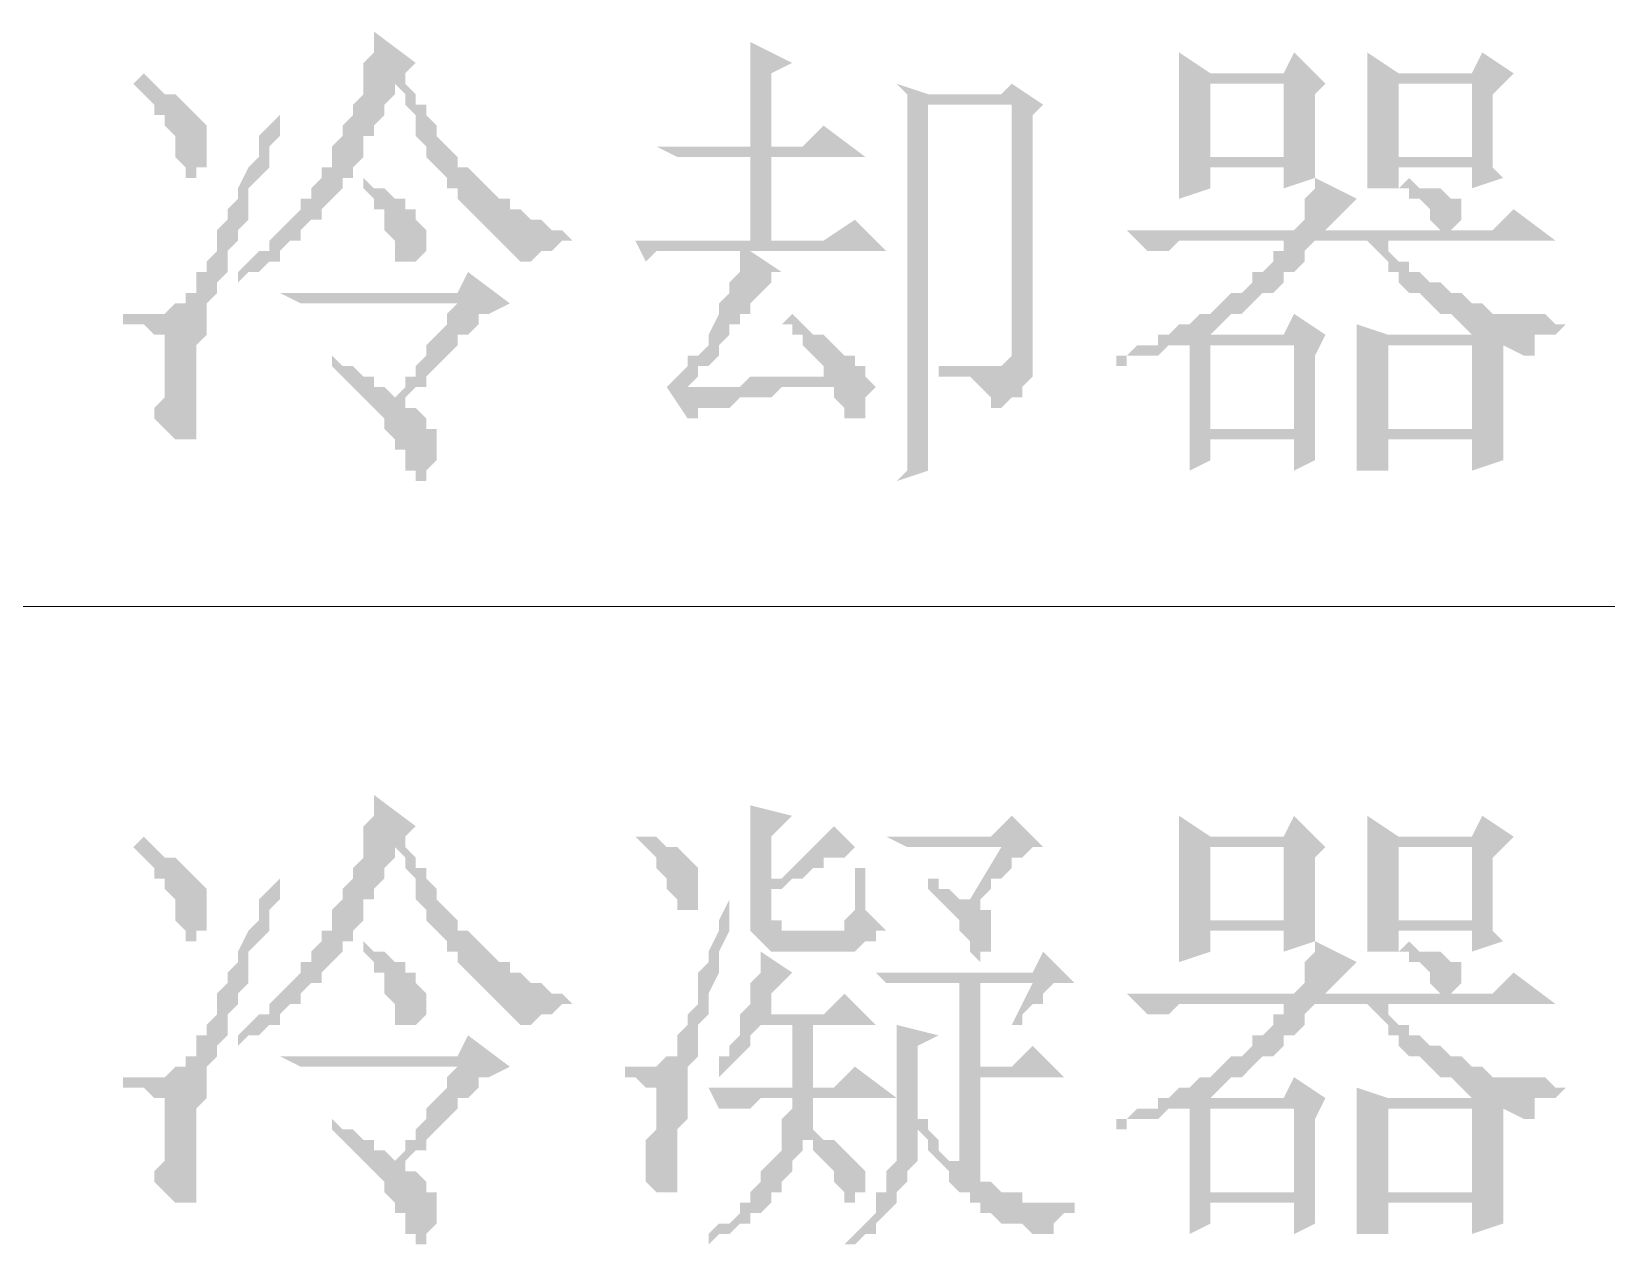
# Model space of a CAD drawing. Header units: millimetres. Extents: x 6 to 291, y 3 to 207.
# Drawn here: x 221.96 to 228.34, y 41.23 to 46.14 of the extents above; entities that cross this region are included whole.
import ezdxf

# ---------------------------------------------------------------- set-up
doc = ezdxf.new("R2010")
doc.units = ezdxf.units.MM

msp = doc.modelspace()

# ---------------------------------------------------------------- hatches: boundary and pattern name
h = msp.add_hatch(color=7)
h.dxf.hatch_style = 2
h.paths.add_polyline_path([(223.350526, 46.143333), (223.350526, 46.058667), (223.308192, 46.016333), (223.308192, 45.931667), (223.435192, 45.931667), (223.477526, 45.889333), (223.477526, 45.847), (223.519859, 45.804667), (223.519859, 45.72), (223.562192, 45.677667), (223.562192, 45.635333), (223.604526, 45.593), (223.646859, 45.550667), (223.646859, 45.508333), (223.689192, 45.508333), (223.689192, 45.466), (223.731526, 45.423667), (223.773859, 45.381333), (223.816192, 45.339), (223.858526, 45.296667), (224.154859, 45.296667), (224.112526, 45.339), (224.070192, 45.339), (224.027859, 45.381333), (223.985526, 45.381333), (223.943192, 45.423667), (223.900859, 45.423667), (223.900859, 45.466), (223.858526, 45.466), (223.816192, 45.508333), (223.773859, 45.550667), (223.731526, 45.593), (223.689192, 45.593), (223.689192, 45.635333), (223.646859, 45.677667), (223.604526, 45.72), (223.604526, 45.762333), (223.562192, 45.804667), (223.562192, 45.847), (223.519859, 45.847), (223.519859, 45.889333), (223.477526, 45.931667), (223.477526, 45.974), (223.519859, 46.016333)])
h = msp.add_hatch(color=7)
h.dxf.hatch_style = 2
h.paths.add_polyline_path([(224.874526, 46.101), (224.874526, 45.677667), (224.959192, 45.677667), (224.959192, 45.974), (225.043859, 46.016333)])
h = msp.add_hatch(color=7)
h.dxf.hatch_style = 2
h.paths.add_polyline_path([(227.075859, 46.058667), (227.033526, 45.974), (226.610192, 45.974), (226.610192, 45.508333), (226.610192, 45.466), (226.737192, 45.508333), (226.737192, 45.593), (227.160526, 45.593), (227.160526, 45.635333), (226.737192, 45.635333), (226.737192, 45.931667), (227.202859, 45.931667)])
h = msp.add_hatch(color=7)
h.dxf.hatch_style = 2
h.paths.add_polyline_path([(226.610192, 46.058667), (226.610192, 45.974), (226.737192, 45.974)])
h = msp.add_hatch(color=7)
h.dxf.hatch_style = 2
h.paths.add_polyline_path([(227.837859, 46.058667), (227.795526, 45.974), (227.372192, 45.974), (227.372192, 45.931667), (227.795526, 45.931667), (227.795526, 45.635333), (227.499192, 45.635333), (227.880192, 45.635333), (227.880192, 45.889333), (227.964859, 45.974)])
h = msp.add_hatch(color=7)
h.dxf.hatch_style = 2
h.paths.add_polyline_path([(227.372192, 46.058667), (227.372192, 45.974), (227.499192, 45.974)])
h = msp.add_hatch(color=7)
h.dxf.hatch_style = 2
h.paths.add_polyline_path([(222.419192, 45.974), (222.376859, 45.931667), (222.419192, 45.889333), (222.461526, 45.847), (222.461526, 45.804667), (222.503859, 45.804667), (222.503859, 45.762333), (222.546192, 45.72), (222.546192, 45.677667), (222.546192, 45.635333), (222.588526, 45.593), (222.588526, 45.550667), (222.630859, 45.550667), (222.630859, 45.593), (222.673192, 45.593), (222.673192, 45.72), (222.673192, 45.762333), (222.630859, 45.804667), (222.588526, 45.847), (222.546192, 45.889333), (222.503859, 45.889333), (222.461526, 45.931667)])
h = msp.add_hatch(color=7)
h.dxf.hatch_style = 2
h.paths.add_polyline_path([(223.308192, 45.931667), (223.308192, 45.889333), (223.265859, 45.847), (223.265859, 45.804667), (223.223526, 45.762333), (223.223526, 45.72), (223.181192, 45.677667), (223.181192, 45.635333), (223.181192, 45.593), (223.138859, 45.593), (223.138859, 45.550667), (223.096526, 45.508333), (223.096526, 45.466), (223.054192, 45.466), (223.054192, 45.423667), (223.011859, 45.381333), (222.969526, 45.339), (222.927192, 45.296667), (222.927192, 45.254333), (222.884859, 45.254333), (222.842526, 45.212), (222.800192, 45.169667), (222.800192, 45.127333), (222.842526, 45.169667), (222.884859, 45.169667), (222.927192, 45.212), (222.969526, 45.212), (222.969526, 45.254333), (223.011859, 45.296667), (223.054192, 45.296667), (223.054192, 45.339), (223.096526, 45.381333), (223.138859, 45.381333), (223.138859, 45.423667), (223.181192, 45.466), (223.223526, 45.508333), (223.223526, 45.550667), (223.265859, 45.550667), (223.265859, 45.593), (223.308192, 45.635333), (223.308192, 45.72), (223.350526, 45.72), (223.350526, 45.762333), (223.392859, 45.804667), (223.392859, 45.847), (223.435192, 45.889333), (223.435192, 45.931667)])
h = msp.add_hatch(color=7)
h.dxf.hatch_style = 2
h.paths.add_polyline_path([(225.467192, 45.931667), (225.509526, 45.889333), (225.509526, 45.847), (225.932859, 45.847), (225.932859, 44.831), (225.890526, 44.788667), (225.848192, 44.788667), (226.017526, 44.746333), (226.017526, 45.804667), (226.059859, 45.847), (225.594192, 45.889333)])
h = msp.add_hatch(color=7)
h.dxf.hatch_style = 2
h.paths.add_polyline_path([(225.932859, 45.931667), (225.890526, 45.889333), (225.594192, 45.889333), (226.059859, 45.847)])
h = msp.add_hatch(color=7)
h.dxf.hatch_style = 2
h.paths.add_polyline_path([(227.202859, 45.931667), (227.033526, 45.931667), (227.033526, 45.635333), (226.737192, 45.635333), (227.160526, 45.635333), (227.160526, 45.889333)])
h = msp.add_hatch(color=7)
h.dxf.hatch_style = 2
h.paths.add_polyline_path([(227.372192, 45.931667), (227.372192, 45.762333), (227.372192, 45.508333), (227.499192, 45.508333), (227.499192, 45.593), (227.880192, 45.593), (227.880192, 45.635333), (227.499192, 45.635333), (227.499192, 45.931667), (227.795526, 45.931667)])
h = msp.add_hatch(color=7)
h.dxf.hatch_style = 2
h.paths.add_polyline_path([(222.969526, 45.804667), (222.927192, 45.762333), (222.884859, 45.72), (222.884859, 45.635333), (222.842526, 45.593), (222.800192, 45.508333), (222.800192, 45.466), (222.757859, 45.423667), (222.757859, 45.381333), (222.715526, 45.339), (222.715526, 45.254333), (222.673192, 45.212), (222.673192, 45.169667), (222.630859, 45.169667), (222.630859, 45.127333), (222.630859, 45.085), (222.588526, 45.085), (222.588526, 45.042667), (222.546192, 45.042667), (222.503859, 45.000333), (222.419192, 45.000333), (222.673192, 44.958), (222.673192, 45.042667), (222.715526, 45.085), (222.715526, 45.127333), (222.757859, 45.169667), (222.757859, 45.254333), (222.800192, 45.296667), (222.800192, 45.339), (222.842526, 45.381333), (222.842526, 45.508333), (222.884859, 45.550667), (222.927192, 45.593), (222.927192, 45.677667), (222.969526, 45.72)])
h = msp.add_hatch(color=7)
h.dxf.hatch_style = 2
h.paths.add_polyline_path([(225.509526, 45.847), (225.509526, 45.762333), (225.509526, 44.577), (225.509526, 44.365333), (225.467192, 44.323), (225.594192, 44.365333), (225.594192, 45.847), (225.932859, 45.847)])
h = msp.add_hatch(color=7)
h.dxf.hatch_style = 2
h.paths.add_polyline_path([(225.170859, 45.762333), (225.086192, 45.677667), (224.493526, 45.677667), (224.578192, 45.635333), (225.340192, 45.635333)])
h = msp.add_hatch(color=7)
h.dxf.hatch_style = 2
h.paths.add_polyline_path([(224.959192, 45.296667), (224.959192, 45.635333), (224.874526, 45.635333), (224.874526, 45.296667)])
h = msp.add_hatch(color=7)
h.dxf.hatch_style = 2
h.paths.add_polyline_path([(227.160526, 45.593), (227.033526, 45.593), (227.033526, 45.508333), (227.160526, 45.550667)])
h = msp.add_hatch(color=7)
h.dxf.hatch_style = 2
h.paths.add_polyline_path([(227.880192, 45.593), (227.795526, 45.593), (227.795526, 45.508333), (227.922526, 45.550667)])
h = msp.add_hatch(color=7)
h.dxf.hatch_style = 2
h.paths.add_polyline_path([(223.308192, 45.550667), (223.308192, 45.508333), (223.350526, 45.466), (223.350526, 45.423667), (223.392859, 45.423667), (223.392859, 45.339), (223.435192, 45.296667), (223.435192, 45.212), (223.519859, 45.212), (223.562192, 45.254333), (223.562192, 45.296667), (223.562192, 45.339), (223.519859, 45.381333), (223.519859, 45.423667), (223.477526, 45.423667), (223.477526, 45.466), (223.435192, 45.466), (223.392859, 45.508333), (223.350526, 45.508333)])
h = msp.add_hatch(color=7)
h.dxf.hatch_style = 2
h.paths.add_polyline_path([(227.541526, 45.550667), (227.499192, 45.508333), (227.541526, 45.508333), (227.541526, 45.466), (227.583859, 45.466), (227.626192, 45.423667), (227.626192, 45.381333), (227.668526, 45.339), (227.075859, 45.339), (227.710859, 45.339), (227.753192, 45.381333), (227.753192, 45.466), (227.710859, 45.466), (227.668526, 45.508333), (227.583859, 45.508333)])
h = msp.add_hatch(color=7)
h.dxf.hatch_style = 2
h.paths.add_polyline_path([(227.160526, 45.550667), (227.160526, 45.508333), (227.118192, 45.466), (227.118192, 45.381333), (227.075859, 45.339), (227.202859, 45.339), (227.245192, 45.381333), (227.287526, 45.423667), (227.329859, 45.466)])
h = msp.add_hatch(color=7)
h.dxf.hatch_style = 2
h.paths.add_polyline_path([(227.964859, 45.423667), (227.880192, 45.339), (226.398526, 45.339), (226.483192, 45.254333), (226.567859, 45.254333), (226.610192, 45.296667), (228.134192, 45.296667)])
h = msp.add_hatch(color=7)
h.dxf.hatch_style = 2
h.paths.add_polyline_path([(225.297859, 45.381333), (225.170859, 45.296667), (224.408859, 45.296667), (224.451192, 45.212), (224.493526, 45.254333), (225.424859, 45.254333)])
h = msp.add_hatch(color=7)
h.dxf.hatch_style = 2
h.paths.add_polyline_path([(223.858526, 45.296667), (223.900859, 45.254333), (223.943192, 45.212), (223.985526, 45.212), (224.027859, 45.254333), (224.070192, 45.254333), (224.112526, 45.296667)])
h = msp.add_hatch(color=7)
h.dxf.hatch_style = 2
h.paths.add_polyline_path([(227.160526, 45.296667), (227.033526, 45.296667), (227.033526, 45.254333), (226.991192, 45.254333), (226.991192, 45.212), (226.948859, 45.169667), (226.906526, 45.169667), (226.906526, 45.127333), (226.864192, 45.085), (226.821859, 45.085), (226.779526, 45.042667), (226.737192, 45.000333), (226.694859, 45.000333), (226.652526, 44.958), (226.610192, 44.958), (226.567859, 44.915667), (226.525526, 44.915667), (226.737192, 44.915667), (226.779526, 44.958), (226.821859, 45.000333), (226.864192, 45.000333), (226.906526, 45.042667), (226.948859, 45.085), (226.991192, 45.085), (227.033526, 45.127333), (227.033526, 45.169667), (227.075859, 45.169667), (227.118192, 45.212), (227.118192, 45.254333)])
h = msp.add_hatch(color=7)
h.dxf.hatch_style = 2
h.paths.add_polyline_path([(227.456859, 45.296667), (227.372192, 45.296667), (227.414526, 45.254333), (227.456859, 45.212), (227.456859, 45.169667), (227.499192, 45.169667), (227.499192, 45.127333), (227.541526, 45.085), (227.583859, 45.085), (227.626192, 45.042667), (227.668526, 45.000333), (227.710859, 45.000333), (227.753192, 44.958), (227.795526, 44.915667), (227.329859, 44.915667), (227.329859, 44.661667), (227.329859, 44.534667), (227.456859, 44.534667), (227.456859, 44.873333), (228.049526, 44.873333), (228.049526, 44.915667), (228.134192, 44.915667), (228.176526, 44.958), (228.134192, 44.958), (228.091859, 45.000333), (227.880192, 45.000333), (227.837859, 45.042667), (227.795526, 45.042667), (227.753192, 45.085), (227.710859, 45.085), (227.668526, 45.127333), (227.626192, 45.127333), (227.583859, 45.169667), (227.541526, 45.169667), (227.541526, 45.212), (227.499192, 45.212), (227.456859, 45.254333)])
h = msp.add_hatch(color=7)
h.dxf.hatch_style = 2
h.paths.add_polyline_path([(224.874526, 45.254333), (224.832192, 45.254333), (224.832192, 45.169667), (224.789859, 45.127333), (224.789859, 45.085), (224.747526, 45.042667), (224.747526, 45.000333), (224.705192, 44.915667), (224.705192, 44.873333), (224.662859, 44.831), (224.620526, 44.831), (224.620526, 44.788667), (224.578192, 44.746333), (224.535859, 44.704), (224.620526, 44.577), (224.662859, 44.577), (224.662859, 44.619333), (224.789859, 44.619333), (224.832192, 44.661667), (224.959192, 44.661667), (225.001526, 44.704), (225.128526, 44.704), (224.620526, 44.704), (224.662859, 44.746333), (224.662859, 44.788667), (224.705192, 44.788667), (224.747526, 44.831), (224.747526, 44.873333), (224.789859, 44.915667), (224.789859, 44.958), (224.832192, 44.958), (224.832192, 45.000333), (224.874526, 45.000333), (224.874526, 45.042667), (224.916859, 45.085), (224.959192, 45.127333), (224.959192, 45.169667), (225.001526, 45.169667)])
h = msp.add_hatch(color=7)
h.dxf.hatch_style = 2
h.paths.add_polyline_path([(223.731526, 45.169667), (223.689192, 45.085), (222.969526, 45.085), (223.054192, 45.042667), (223.900859, 45.042667)])
h = msp.add_hatch(color=7)
h.dxf.hatch_style = 2
h.paths.add_polyline_path([(223.900859, 45.042667), (223.689192, 45.042667), (223.646859, 45.000333), (223.646859, 44.958), (223.604526, 44.915667), (223.562192, 44.873333), (223.562192, 44.831), (223.519859, 44.788667), (223.519859, 44.746333), (223.477526, 44.746333), (223.477526, 44.704), (223.435192, 44.661667), (223.308192, 44.661667), (223.350526, 44.619333), (223.392859, 44.577), (223.392859, 44.534667), (223.435192, 44.492333), (223.435192, 44.45), (223.477526, 44.45), (223.477526, 44.365333), (223.519859, 44.365333), (223.519859, 44.323), (223.562192, 44.323), (223.562192, 44.365333), (223.604526, 44.407667), (223.604526, 44.45), (223.604526, 44.534667), (223.562192, 44.534667), (223.562192, 44.577), (223.519859, 44.619333), (223.477526, 44.619333), (223.477526, 44.661667), (223.519859, 44.704), (223.562192, 44.704), (223.562192, 44.746333), (223.604526, 44.788667), (223.646859, 44.831), (223.689192, 44.873333), (223.689192, 44.915667), (223.731526, 44.915667), (223.773859, 44.958), (223.773859, 45.000333), (223.816192, 45.000333)])
h = msp.add_hatch(color=7)
h.dxf.hatch_style = 2
h.paths.add_polyline_path([(222.334526, 45.000333), (222.334526, 44.958), (222.419192, 44.958), (222.461526, 44.915667), (222.503859, 44.915667), (222.503859, 44.831), (222.503859, 44.661667), (222.461526, 44.619333), (222.461526, 44.577), (222.503859, 44.534667), (222.546192, 44.492333), (222.630859, 44.492333), (222.630859, 44.577), (222.630859, 44.831), (222.630859, 44.873333), (222.673192, 44.915667), (222.673192, 44.958), (222.419192, 45.000333), (222.376859, 45.000333)])
h = msp.add_hatch(color=7)
h.dxf.hatch_style = 2
h.paths.add_polyline_path([(225.043859, 45.000333), (225.001526, 44.958), (225.043859, 44.958), (225.043859, 44.915667), (225.086192, 44.915667), (225.086192, 44.873333), (225.128526, 44.831), (225.170859, 44.788667), (225.170859, 44.746333), (224.874526, 44.746333), (224.832192, 44.704), (224.747526, 44.704), (225.213192, 44.704), (225.213192, 44.661667), (225.255526, 44.619333), (225.255526, 44.577), (225.340192, 44.577), (225.340192, 44.661667), (225.382526, 44.704), (225.340192, 44.746333), (225.340192, 44.788667), (225.297859, 44.788667), (225.297859, 44.831), (225.255526, 44.831), (225.213192, 44.873333), (225.170859, 44.915667), (225.128526, 44.915667), (225.086192, 44.958)])
h = msp.add_hatch(color=7)
h.dxf.hatch_style = 2
h.paths.add_polyline_path([(227.075859, 45.000333), (227.033526, 44.915667), (226.525526, 44.915667), (226.525526, 44.873333), (227.075859, 44.873333), (227.075859, 44.534667), (226.737192, 44.534667), (227.160526, 44.534667), (227.160526, 44.831), (227.202859, 44.915667)])
h = msp.add_hatch(color=7)
h.dxf.hatch_style = 2
h.paths.add_polyline_path([(227.329859, 44.958), (227.329859, 44.915667), (227.456859, 44.915667)])
h = msp.add_hatch(color=7)
h.dxf.hatch_style = 2
h.paths.add_polyline_path([(223.181192, 44.831), (223.181192, 44.788667), (223.223526, 44.746333), (223.265859, 44.704), (223.308192, 44.661667), (223.435192, 44.661667), (223.392859, 44.704), (223.350526, 44.704), (223.350526, 44.746333), (223.308192, 44.746333), (223.265859, 44.788667), (223.223526, 44.788667)])
h = msp.add_hatch(color=7)
h.dxf.hatch_style = 2
h.paths.add_polyline_path([(226.525526, 44.873333), (226.440859, 44.873333), (226.398526, 44.831), (226.356192, 44.831), (226.356192, 44.788667), (226.398526, 44.788667), (226.398526, 44.831), (226.525526, 44.831), (226.567859, 44.873333), (226.652526, 44.873333)])
h = msp.add_hatch(color=7)
h.dxf.hatch_style = 2
h.paths.add_polyline_path([(226.652526, 44.873333), (226.652526, 44.831), (226.652526, 44.619333), (226.652526, 44.577), (226.652526, 44.534667), (227.075859, 44.492333), (227.075859, 44.365333), (227.160526, 44.407667), (227.160526, 44.45), (227.160526, 44.534667), (226.737192, 44.534667), (226.737192, 44.873333), (227.075859, 44.873333)])
h = msp.add_hatch(color=7)
h.dxf.hatch_style = 2
h.paths.add_polyline_path([(227.795526, 44.873333), (227.795526, 44.534667), (227.329859, 44.534667), (227.329859, 44.365333), (227.456859, 44.365333), (227.456859, 44.492333), (227.922526, 44.492333), (227.922526, 44.873333)])
h = msp.add_hatch(color=7)
h.dxf.hatch_style = 2
h.paths.add_polyline_path([(228.049526, 44.873333), (227.795526, 44.873333), (227.922526, 44.873333), (228.007192, 44.831), (228.049526, 44.831)])
h = msp.add_hatch(color=7)
h.dxf.hatch_style = 2
h.paths.add_polyline_path([(225.636526, 44.788667), (225.636526, 44.746333), (225.763526, 44.746333), (225.805859, 44.704), (225.848192, 44.661667), (225.848192, 44.619333), (225.890526, 44.619333), (225.932859, 44.661667), (225.975192, 44.661667), (225.975192, 44.704), (226.017526, 44.746333), (225.848192, 44.788667), (225.678859, 44.788667)])
h = msp.add_hatch(color=7)
h.dxf.hatch_style = 2
h.paths.add_polyline_path([(224.747526, 44.704), (224.620526, 44.704), (225.213192, 44.704)])
h = msp.add_hatch(color=7)
h.dxf.hatch_style = 2
h.paths.add_polyline_path([(226.652526, 44.534667), (226.652526, 44.365333), (226.737192, 44.407667), (226.737192, 44.492333), (227.075859, 44.492333)])
h = msp.add_hatch(color=7)
h.dxf.hatch_style = 2
h.paths.add_polyline_path([(227.922526, 44.492333), (227.795526, 44.492333), (227.795526, 44.365333), (227.922526, 44.407667)])
h = msp.add_hatch(color=7)
h.dxf.hatch_style = 2
h.paths.add_polyline_path([(223.350526, 43.053), (223.350526, 42.968333), (223.308192, 42.926), (223.308192, 42.841333), (223.435192, 42.841333), (223.477526, 42.799), (223.477526, 42.756667), (223.519859, 42.714333), (223.519859, 42.629667), (223.562192, 42.587333), (223.562192, 42.545), (223.604526, 42.502667), (223.646859, 42.460333), (223.646859, 42.418), (223.689192, 42.418), (223.689192, 42.375667), (223.731526, 42.333333), (223.773859, 42.291), (223.816192, 42.248667), (223.858526, 42.206333), (224.154859, 42.206333), (224.112526, 42.248667), (224.070192, 42.248667), (224.027859, 42.291), (223.985526, 42.291), (223.943192, 42.333333), (223.900859, 42.333333), (223.900859, 42.375667), (223.858526, 42.375667), (223.816192, 42.418), (223.773859, 42.460333), (223.731526, 42.502667), (223.689192, 42.502667), (223.689192, 42.545), (223.646859, 42.587333), (223.604526, 42.629667), (223.604526, 42.672), (223.562192, 42.714333), (223.562192, 42.756667), (223.519859, 42.756667), (223.519859, 42.799), (223.477526, 42.841333), (223.477526, 42.883667), (223.519859, 42.926)])
h = msp.add_hatch(color=7)
h.dxf.hatch_style = 2
h.paths.add_polyline_path([(224.874526, 43.010667), (224.874526, 42.545), (224.874526, 42.502667), (224.916859, 42.460333), (224.959192, 42.418), (225.297859, 42.418), (225.340192, 42.460333), (225.382526, 42.460333), (225.382526, 42.502667), (225.001526, 42.502667), (225.001526, 42.545), (224.959192, 42.545), (224.959192, 42.672), (225.001526, 42.672), (225.043859, 42.714333), (224.959192, 42.714333), (224.959192, 42.883667), (225.043859, 42.968333)])
h = msp.add_hatch(color=7)
h.dxf.hatch_style = 2
h.paths.add_polyline_path([(225.213192, 42.926), (225.170859, 42.883667), (225.128526, 42.841333), (225.086192, 42.799), (225.043859, 42.756667), (225.001526, 42.714333), (224.959192, 42.714333), (225.086192, 42.714333), (225.128526, 42.756667), (225.170859, 42.756667), (225.170859, 42.799), (225.255526, 42.799), (225.297859, 42.841333)])
h = msp.add_hatch(color=7)
h.dxf.hatch_style = 2
h.paths.add_polyline_path([(225.932859, 42.968333), (225.848192, 42.883667), (225.424859, 42.883667), (225.509526, 42.841333), (226.059859, 42.841333)])
h = msp.add_hatch(color=7)
h.dxf.hatch_style = 2
h.paths.add_polyline_path([(227.075859, 42.968333), (227.033526, 42.883667), (226.610192, 42.883667), (226.610192, 42.418), (226.610192, 42.375667), (226.737192, 42.418), (226.737192, 42.502667), (227.160526, 42.502667), (227.160526, 42.545), (226.737192, 42.545), (226.737192, 42.841333), (227.202859, 42.841333)])
h = msp.add_hatch(color=7)
h.dxf.hatch_style = 2
h.paths.add_polyline_path([(226.610192, 42.968333), (226.610192, 42.883667), (226.737192, 42.883667)])
h = msp.add_hatch(color=7)
h.dxf.hatch_style = 2
h.paths.add_polyline_path([(227.837859, 42.968333), (227.795526, 42.883667), (227.372192, 42.883667), (227.372192, 42.841333), (227.795526, 42.841333), (227.795526, 42.545), (227.499192, 42.545), (227.880192, 42.545), (227.880192, 42.799), (227.964859, 42.883667)])
h = msp.add_hatch(color=7)
h.dxf.hatch_style = 2
h.paths.add_polyline_path([(227.372192, 42.968333), (227.372192, 42.883667), (227.499192, 42.883667)])
h = msp.add_hatch(color=7)
h.dxf.hatch_style = 2
h.paths.add_polyline_path([(222.419192, 42.883667), (222.376859, 42.841333), (222.419192, 42.799), (222.461526, 42.756667), (222.461526, 42.714333), (222.503859, 42.714333), (222.503859, 42.672), (222.546192, 42.629667), (222.546192, 42.587333), (222.546192, 42.545), (222.588526, 42.502667), (222.588526, 42.460333), (222.630859, 42.460333), (222.630859, 42.502667), (222.673192, 42.502667), (222.673192, 42.629667), (222.673192, 42.672), (222.630859, 42.714333), (222.588526, 42.756667), (222.546192, 42.799), (222.503859, 42.799), (222.461526, 42.841333)])
h = msp.add_hatch(color=7)
h.dxf.hatch_style = 2
h.paths.add_polyline_path([(224.408859, 42.883667), (224.451192, 42.841333), (224.493526, 42.799), (224.493526, 42.756667), (224.535859, 42.714333), (224.535859, 42.672), (224.578192, 42.629667), (224.578192, 42.587333), (224.662859, 42.587333), (224.662859, 42.714333), (224.662859, 42.756667), (224.620526, 42.799), (224.578192, 42.841333), (224.535859, 42.841333), (224.493526, 42.883667)])
h = msp.add_hatch(color=7)
h.dxf.hatch_style = 2
h.paths.add_polyline_path([(223.308192, 42.841333), (223.308192, 42.799), (223.265859, 42.756667), (223.265859, 42.714333), (223.223526, 42.672), (223.223526, 42.629667), (223.181192, 42.587333), (223.181192, 42.545), (223.181192, 42.502667), (223.138859, 42.502667), (223.138859, 42.460333), (223.096526, 42.418), (223.096526, 42.375667), (223.054192, 42.375667), (223.054192, 42.333333), (223.011859, 42.291), (222.969526, 42.248667), (222.927192, 42.206333), (222.927192, 42.164), (222.884859, 42.164), (222.842526, 42.121667), (222.800192, 42.079333), (222.800192, 42.037), (222.842526, 42.079333), (222.884859, 42.079333), (222.927192, 42.121667), (222.969526, 42.121667), (222.969526, 42.164), (223.011859, 42.206333), (223.054192, 42.206333), (223.054192, 42.248667), (223.096526, 42.291), (223.138859, 42.291), (223.138859, 42.333333), (223.181192, 42.375667), (223.223526, 42.418), (223.223526, 42.460333), (223.265859, 42.460333), (223.265859, 42.502667), (223.308192, 42.545), (223.308192, 42.629667), (223.350526, 42.629667), (223.350526, 42.672), (223.392859, 42.714333), (223.392859, 42.756667), (223.435192, 42.799), (223.435192, 42.841333)])
h = msp.add_hatch(color=7)
h.dxf.hatch_style = 2
h.paths.add_polyline_path([(226.059859, 42.841333), (225.890526, 42.841333), (225.763526, 42.629667), (225.805859, 42.629667), (225.848192, 42.672), (225.848192, 42.714333), (225.890526, 42.714333), (225.932859, 42.756667), (225.932859, 42.799), (225.975192, 42.799), (226.017526, 42.841333)])
h = msp.add_hatch(color=7)
h.dxf.hatch_style = 2
h.paths.add_polyline_path([(227.202859, 42.841333), (227.033526, 42.841333), (227.033526, 42.545), (226.737192, 42.545), (227.160526, 42.545), (227.160526, 42.799)])
h = msp.add_hatch(color=7)
h.dxf.hatch_style = 2
h.paths.add_polyline_path([(227.372192, 42.841333), (227.372192, 42.672), (227.372192, 42.418), (227.499192, 42.418), (227.499192, 42.502667), (227.880192, 42.502667), (227.880192, 42.545), (227.499192, 42.545), (227.499192, 42.841333), (227.795526, 42.841333)])
h = msp.add_hatch(color=7)
h.dxf.hatch_style = 2
h.paths.add_polyline_path([(225.340192, 42.756667), (225.297859, 42.756667), (225.297859, 42.587333), (225.255526, 42.545), (225.255526, 42.502667), (225.043859, 42.502667), (225.424859, 42.502667), (225.382526, 42.545), (225.340192, 42.587333), (225.340192, 42.672)])
h = msp.add_hatch(color=7)
h.dxf.hatch_style = 2
h.paths.add_polyline_path([(222.969526, 42.714333), (222.927192, 42.672), (222.884859, 42.629667), (222.884859, 42.545), (222.842526, 42.502667), (222.800192, 42.418), (222.800192, 42.375667), (222.757859, 42.333333), (222.757859, 42.291), (222.715526, 42.248667), (222.715526, 42.164), (222.673192, 42.121667), (222.673192, 42.079333), (222.630859, 42.079333), (222.630859, 42.037), (222.630859, 41.994667), (222.588526, 41.994667), (222.588526, 41.952333), (222.546192, 41.952333), (222.503859, 41.91), (222.419192, 41.91), (222.673192, 41.867667), (222.673192, 41.952333), (222.715526, 41.994667), (222.715526, 42.037), (222.757859, 42.079333), (222.757859, 42.164), (222.800192, 42.206333), (222.800192, 42.248667), (222.842526, 42.291), (222.842526, 42.418), (222.884859, 42.460333), (222.927192, 42.502667), (222.927192, 42.587333), (222.969526, 42.629667)])
h = msp.add_hatch(color=7)
h.dxf.hatch_style = 2
h.paths.add_polyline_path([(225.594192, 42.714333), (225.551859, 42.714333), (225.594192, 42.714333), (225.594192, 42.672), (225.636526, 42.629667), (225.678859, 42.587333), (225.721192, 42.545), (225.721192, 42.502667), (225.763526, 42.460333), (225.763526, 42.418), (225.805859, 42.375667), (225.805859, 42.418), (225.848192, 42.418), (225.848192, 42.502667), (225.848192, 42.587333), (225.805859, 42.587333), (225.805859, 42.629667), (225.721192, 42.629667), (225.678859, 42.672), (225.636526, 42.672), (225.636526, 42.714333)])
h = msp.add_hatch(color=7)
h.dxf.hatch_style = 2
h.paths.add_polyline_path([(224.789859, 42.629667), (224.747526, 42.545), (224.747526, 42.502667), (224.705192, 42.418), (224.705192, 42.375667), (224.662859, 42.333333), (224.662859, 42.206333), (224.620526, 42.164), (224.620526, 42.121667), (224.578192, 42.079333), (224.578192, 42.037), (224.578192, 41.994667), (224.535859, 41.994667), (224.493526, 41.952333), (224.366526, 41.952333), (224.366526, 41.91), (224.408859, 41.91), (224.451192, 41.867667), (224.493526, 41.867667), (224.493526, 41.825333), (224.493526, 41.698333), (224.451192, 41.656), (224.451192, 41.529), (224.451192, 41.486667), (224.493526, 41.444333), (224.578192, 41.444333), (224.578192, 41.486667), (224.578192, 41.698333), (224.620526, 41.740667), (224.620526, 41.783), (224.620526, 41.867667), (224.620526, 41.952333), (224.662859, 41.994667), (224.662859, 42.121667), (224.705192, 42.164), (224.705192, 42.248667), (224.747526, 42.333333), (224.747526, 42.418), (224.789859, 42.502667), (224.789859, 42.587333)])
h = msp.add_hatch(color=7)
h.dxf.hatch_style = 2
h.paths.add_polyline_path([(227.160526, 42.502667), (227.033526, 42.502667), (227.033526, 42.418), (227.160526, 42.460333)])
h = msp.add_hatch(color=7)
h.dxf.hatch_style = 2
h.paths.add_polyline_path([(227.880192, 42.502667), (227.795526, 42.502667), (227.795526, 42.418), (227.922526, 42.460333)])
h = msp.add_hatch(color=7)
h.dxf.hatch_style = 2
h.paths.add_polyline_path([(223.308192, 42.460333), (223.308192, 42.418), (223.350526, 42.375667), (223.350526, 42.333333), (223.392859, 42.333333), (223.392859, 42.248667), (223.435192, 42.206333), (223.435192, 42.121667), (223.519859, 42.121667), (223.562192, 42.164), (223.562192, 42.206333), (223.562192, 42.248667), (223.519859, 42.291), (223.519859, 42.333333), (223.477526, 42.333333), (223.477526, 42.375667), (223.435192, 42.375667), (223.392859, 42.418), (223.350526, 42.418)])
h = msp.add_hatch(color=7)
h.dxf.hatch_style = 2
h.paths.add_polyline_path([(224.916859, 42.418), (224.916859, 42.333333), (224.874526, 42.291), (224.874526, 42.248667), (224.874526, 42.206333), (224.832192, 42.164), (224.832192, 42.121667), (224.916859, 42.164), (224.959192, 42.164), (224.959192, 42.248667), (225.001526, 42.291), (225.043859, 42.333333)])
h = msp.add_hatch(color=7)
h.dxf.hatch_style = 2
h.paths.add_polyline_path([(226.059859, 42.418), (226.017526, 42.333333), (225.382526, 42.333333), (225.424859, 42.291), (226.186859, 42.291)])
h = msp.add_hatch(color=7)
h.dxf.hatch_style = 2
h.paths.add_polyline_path([(227.541526, 42.460333), (227.499192, 42.418), (227.541526, 42.418), (227.541526, 42.375667), (227.583859, 42.375667), (227.626192, 42.333333), (227.626192, 42.291), (227.668526, 42.248667), (227.075859, 42.248667), (227.710859, 42.248667), (227.753192, 42.291), (227.753192, 42.375667), (227.710859, 42.375667), (227.668526, 42.418), (227.583859, 42.418)])
h = msp.add_hatch(color=7)
h.dxf.hatch_style = 2
h.paths.add_polyline_path([(227.160526, 42.460333), (227.160526, 42.418), (227.118192, 42.375667), (227.118192, 42.291), (227.075859, 42.248667), (227.202859, 42.248667), (227.245192, 42.291), (227.287526, 42.333333), (227.329859, 42.375667)])
h = msp.add_hatch(color=7)
h.dxf.hatch_style = 2
h.paths.add_polyline_path([(225.805859, 42.291), (225.721192, 42.291), (225.721192, 41.529), (225.678859, 41.529), (225.678859, 41.486667), (225.721192, 41.444333), (225.763526, 41.444333), (225.763526, 41.402), (225.805859, 41.402), (225.805859, 41.359667), (225.848192, 41.359667), (225.890526, 41.317333), (225.975192, 41.317333), (226.017526, 41.275), (226.102192, 41.275), (226.102192, 41.317333), (226.144526, 41.359667), (226.186859, 41.359667), (226.186859, 41.402), (225.975192, 41.402), (225.975192, 41.444333), (225.890526, 41.444333), (225.848192, 41.486667), (225.805859, 41.486667), (225.805859, 41.91), (226.144526, 41.91), (225.805859, 41.952333)])
h = msp.add_hatch(color=7)
h.dxf.hatch_style = 2
h.paths.add_polyline_path([(226.186859, 42.291), (226.017526, 42.291), (225.932859, 42.121667), (225.975192, 42.121667), (225.975192, 42.164), (226.017526, 42.206333), (226.059859, 42.206333), (226.059859, 42.248667), (226.102192, 42.291), (226.144526, 42.291)])
h = msp.add_hatch(color=7)
h.dxf.hatch_style = 2
h.paths.add_polyline_path([(227.964859, 42.333333), (227.880192, 42.248667), (226.398526, 42.248667), (226.483192, 42.164), (226.567859, 42.164), (226.610192, 42.206333), (228.134192, 42.206333)])
h = msp.add_hatch(color=7)
h.dxf.hatch_style = 2
h.paths.add_polyline_path([(225.255526, 42.248667), (225.170859, 42.164), (224.916859, 42.164), (224.832192, 42.121667), (224.832192, 42.079333), (224.789859, 42.037), (224.789859, 41.994667), (224.747526, 41.994667), (224.747526, 41.91), (224.789859, 41.952333), (224.832192, 41.994667), (224.874526, 42.037), (224.874526, 42.079333), (224.916859, 42.121667), (225.382526, 42.121667)])
h = msp.add_hatch(color=7)
h.dxf.hatch_style = 2
h.paths.add_polyline_path([(223.858526, 42.206333), (223.900859, 42.164), (223.943192, 42.121667), (223.985526, 42.121667), (224.027859, 42.164), (224.070192, 42.164), (224.112526, 42.206333)])
h = msp.add_hatch(color=7)
h.dxf.hatch_style = 2
h.paths.add_polyline_path([(227.160526, 42.206333), (227.033526, 42.206333), (227.033526, 42.164), (226.991192, 42.164), (226.991192, 42.121667), (226.948859, 42.079333), (226.906526, 42.079333), (226.906526, 42.037), (226.864192, 41.994667), (226.821859, 41.994667), (226.779526, 41.952333), (226.737192, 41.91), (226.694859, 41.91), (226.652526, 41.867667), (226.610192, 41.867667), (226.567859, 41.825333), (226.525526, 41.825333), (226.737192, 41.825333), (226.779526, 41.867667), (226.821859, 41.91), (226.864192, 41.91), (226.906526, 41.952333), (226.948859, 41.994667), (226.991192, 41.994667), (227.033526, 42.037), (227.033526, 42.079333), (227.075859, 42.079333), (227.118192, 42.121667), (227.118192, 42.164)])
h = msp.add_hatch(color=7)
h.dxf.hatch_style = 2
h.paths.add_polyline_path([(227.456859, 42.206333), (227.372192, 42.206333), (227.414526, 42.164), (227.456859, 42.121667), (227.456859, 42.079333), (227.499192, 42.079333), (227.499192, 42.037), (227.541526, 41.994667), (227.583859, 41.994667), (227.626192, 41.952333), (227.668526, 41.91), (227.710859, 41.91), (227.753192, 41.867667), (227.795526, 41.825333), (227.329859, 41.825333), (227.329859, 41.571333), (227.329859, 41.444333), (227.456859, 41.444333), (227.456859, 41.783), (228.049526, 41.783), (228.049526, 41.825333), (228.134192, 41.825333), (228.176526, 41.867667), (228.134192, 41.867667), (228.091859, 41.91), (227.880192, 41.91), (227.837859, 41.952333), (227.795526, 41.952333), (227.753192, 41.994667), (227.710859, 41.994667), (227.668526, 42.037), (227.626192, 42.037), (227.583859, 42.079333), (227.541526, 42.079333), (227.541526, 42.121667), (227.499192, 42.121667), (227.456859, 42.164)])
h = msp.add_hatch(color=7)
h.dxf.hatch_style = 2
h.paths.add_polyline_path([(225.128526, 41.867667), (225.128526, 42.121667), (225.043859, 42.121667), (225.043859, 41.867667)])
h = msp.add_hatch(color=7)
h.dxf.hatch_style = 2
h.paths.add_polyline_path([(225.467192, 42.121667), (225.467192, 41.740667), (225.467192, 41.698333), (225.551859, 41.698333), (225.594192, 41.656), (225.594192, 41.613667), (225.636526, 41.571333), (225.678859, 41.529), (225.721192, 41.529), (225.721192, 41.571333), (225.678859, 41.571333), (225.636526, 41.613667), (225.636526, 41.656), (225.594192, 41.698333), (225.594192, 41.740667), (225.551859, 41.740667), (225.551859, 42.037), (225.636526, 42.079333)])
h = msp.add_hatch(color=7)
h.dxf.hatch_style = 2
h.paths.add_polyline_path([(223.731526, 42.079333), (223.689192, 41.994667), (222.969526, 41.994667), (223.054192, 41.952333), (223.900859, 41.952333)])
h = msp.add_hatch(color=7)
h.dxf.hatch_style = 2
h.paths.add_polyline_path([(226.017526, 42.037), (225.932859, 41.952333), (225.805859, 41.952333), (226.144526, 41.91)])
h = msp.add_hatch(color=7)
h.dxf.hatch_style = 2
h.paths.add_polyline_path([(222.334526, 41.91), (222.334526, 41.867667), (222.419192, 41.867667), (222.461526, 41.825333), (222.503859, 41.825333), (222.503859, 41.740667), (222.503859, 41.571333), (222.461526, 41.529), (222.461526, 41.486667), (222.503859, 41.444333), (222.546192, 41.402), (222.630859, 41.402), (222.630859, 41.486667), (222.630859, 41.740667), (222.630859, 41.783), (222.673192, 41.825333), (222.673192, 41.867667), (222.419192, 41.91), (222.376859, 41.91)])
h = msp.add_hatch(color=7)
h.dxf.hatch_style = 2
h.paths.add_polyline_path([(223.900859, 41.952333), (223.689192, 41.952333), (223.646859, 41.91), (223.646859, 41.867667), (223.604526, 41.825333), (223.562192, 41.783), (223.562192, 41.740667), (223.519859, 41.698333), (223.519859, 41.656), (223.477526, 41.656), (223.477526, 41.613667), (223.435192, 41.571333), (223.308192, 41.571333), (223.350526, 41.529), (223.392859, 41.486667), (223.392859, 41.444333), (223.435192, 41.402), (223.435192, 41.359667), (223.477526, 41.359667), (223.477526, 41.275), (223.519859, 41.275), (223.519859, 41.232667), (223.562192, 41.232667), (223.562192, 41.275), (223.604526, 41.317333), (223.604526, 41.359667), (223.604526, 41.444333), (223.562192, 41.444333), (223.562192, 41.486667), (223.519859, 41.529), (223.477526, 41.529), (223.477526, 41.571333), (223.519859, 41.613667), (223.562192, 41.613667), (223.562192, 41.656), (223.604526, 41.698333), (223.646859, 41.740667), (223.689192, 41.783), (223.689192, 41.825333), (223.731526, 41.825333), (223.773859, 41.867667), (223.773859, 41.91), (223.816192, 41.91)])
h = msp.add_hatch(color=7)
h.dxf.hatch_style = 2
h.paths.add_polyline_path([(224.366526, 41.952333), (224.451192, 41.952333), (224.408859, 41.952333)])
h = msp.add_hatch(color=7)
h.dxf.hatch_style = 2
h.paths.add_polyline_path([(225.297859, 41.952333), (225.213192, 41.867667), (224.705192, 41.867667), (224.747526, 41.783), (224.874526, 41.783), (224.916859, 41.825333), (225.467192, 41.825333)])
h = msp.add_hatch(color=7)
h.dxf.hatch_style = 2
h.paths.add_polyline_path([(227.075859, 41.91), (227.033526, 41.825333), (226.525526, 41.825333), (226.525526, 41.783), (227.075859, 41.783), (227.075859, 41.444333), (226.737192, 41.444333), (227.160526, 41.444333), (227.160526, 41.740667), (227.202859, 41.825333)])
h = msp.add_hatch(color=7)
h.dxf.hatch_style = 2
h.paths.add_polyline_path([(227.329859, 41.867667), (227.329859, 41.825333), (227.456859, 41.825333)])
h = msp.add_hatch(color=7)
h.dxf.hatch_style = 2
h.paths.add_polyline_path([(225.128526, 41.825333), (225.043859, 41.825333), (225.043859, 41.783), (225.001526, 41.740667), (225.001526, 41.613667), (224.959192, 41.571333), (224.916859, 41.529), (224.916859, 41.486667), (224.874526, 41.444333), (224.874526, 41.402), (224.832192, 41.402), (224.832192, 41.359667), (224.789859, 41.317333), (224.747526, 41.317333), (224.705192, 41.275), (224.705192, 41.232667), (224.747526, 41.275), (224.789859, 41.275), (224.832192, 41.317333), (224.874526, 41.317333), (224.874526, 41.359667), (224.916859, 41.359667), (224.959192, 41.402), (224.959192, 41.444333), (225.001526, 41.444333), (225.001526, 41.486667), (225.043859, 41.529), (225.043859, 41.571333), (225.086192, 41.613667), (225.086192, 41.656), (225.170859, 41.656), (225.128526, 41.698333), (225.128526, 41.783)])
h = msp.add_hatch(color=7)
h.dxf.hatch_style = 2
h.paths.add_polyline_path([(226.525526, 41.783), (226.440859, 41.783), (226.398526, 41.740667), (226.356192, 41.740667), (226.356192, 41.698333), (226.398526, 41.698333), (226.398526, 41.740667), (226.525526, 41.740667), (226.567859, 41.783), (226.652526, 41.783)])
h = msp.add_hatch(color=7)
h.dxf.hatch_style = 2
h.paths.add_polyline_path([(226.652526, 41.783), (226.652526, 41.740667), (226.652526, 41.529), (226.652526, 41.486667), (226.652526, 41.444333), (227.075859, 41.402), (227.075859, 41.275), (227.160526, 41.317333), (227.160526, 41.359667), (227.160526, 41.444333), (226.737192, 41.444333), (226.737192, 41.783), (227.075859, 41.783)])
h = msp.add_hatch(color=7)
h.dxf.hatch_style = 2
h.paths.add_polyline_path([(227.795526, 41.783), (227.795526, 41.444333), (227.329859, 41.444333), (227.329859, 41.275), (227.456859, 41.275), (227.456859, 41.402), (227.922526, 41.402), (227.922526, 41.783)])
h = msp.add_hatch(color=7)
h.dxf.hatch_style = 2
h.paths.add_polyline_path([(228.049526, 41.783), (227.795526, 41.783), (227.922526, 41.783), (228.007192, 41.740667), (228.049526, 41.740667)])
h = msp.add_hatch(color=7)
h.dxf.hatch_style = 2
h.paths.add_polyline_path([(223.181192, 41.740667), (223.181192, 41.698333), (223.223526, 41.656), (223.265859, 41.613667), (223.308192, 41.571333), (223.435192, 41.571333), (223.392859, 41.613667), (223.350526, 41.613667), (223.350526, 41.656), (223.308192, 41.656), (223.265859, 41.698333), (223.223526, 41.698333)])
h = msp.add_hatch(color=7)
h.dxf.hatch_style = 2
h.paths.add_polyline_path([(225.170859, 41.656), (225.086192, 41.656), (225.128526, 41.656), (225.128526, 41.613667), (225.170859, 41.571333), (225.213192, 41.529), (225.213192, 41.486667), (225.255526, 41.444333), (225.255526, 41.402), (225.297859, 41.402), (225.297859, 41.444333), (225.340192, 41.444333), (225.340192, 41.529), (225.297859, 41.571333), (225.255526, 41.613667), (225.213192, 41.656)])
h = msp.add_hatch(color=7)
h.dxf.hatch_style = 2
h.paths.add_polyline_path([(225.467192, 41.698333), (225.467192, 41.571333), (225.424859, 41.529), (225.424859, 41.444333), (225.382526, 41.444333), (225.382526, 41.359667), (225.340192, 41.317333), (225.297859, 41.275), (225.255526, 41.232667), (225.297859, 41.232667), (225.340192, 41.275), (225.382526, 41.275), (225.382526, 41.317333), (225.424859, 41.359667), (225.467192, 41.402), (225.467192, 41.444333), (225.509526, 41.486667), (225.509526, 41.529), (225.551859, 41.571333), (225.551859, 41.698333)])
h = msp.add_hatch(color=7)
h.dxf.hatch_style = 2
h.paths.add_polyline_path([(226.652526, 41.444333), (226.652526, 41.275), (226.737192, 41.317333), (226.737192, 41.402), (227.075859, 41.402)])
h = msp.add_hatch(color=7)
h.dxf.hatch_style = 2
h.paths.add_polyline_path([(227.922526, 41.402), (227.795526, 41.402), (227.795526, 41.275), (227.922526, 41.317333)])

# ---------------------------------------------------------------- linework, layer by layer
at = {"color": 7, "lineweight": 0}
msp.add_lwpolyline([(215.053192, 43.815), (287.10461, 43.815)], dxfattribs=at)

doc.saveas('drawing.dxf')
